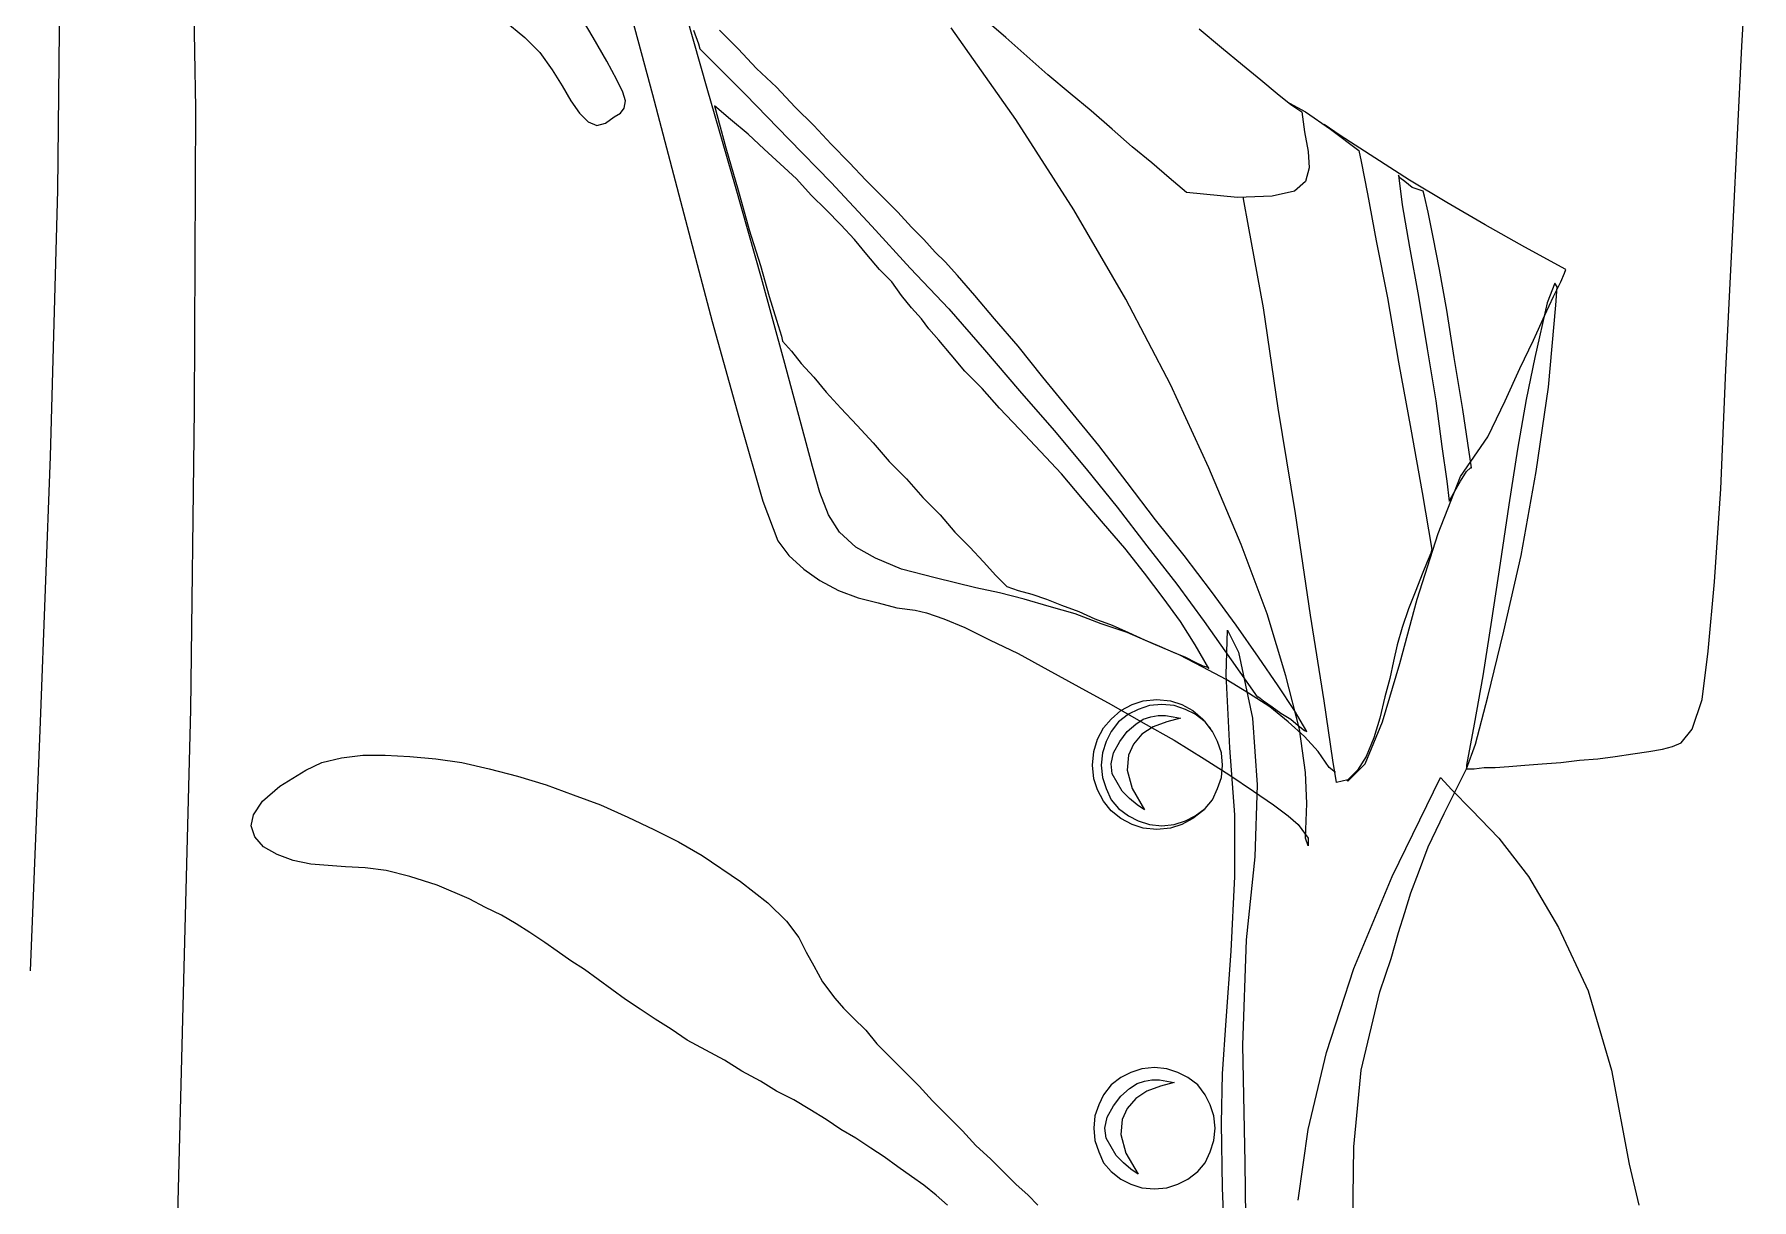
# Model space of a CAD drawing. Extents: x 136.24 to 136.84, y 55.91 to 57.59.
# Drawn here: x 136.4658 to 136.7302, y 56.9786 to 57.158 of the extents above; entities that cross this region are included whole.
import ezdxf

# ---------------------------------------------------------------- set-up
doc = ezdxf.new("R2010")
doc.units = 0
doc.layers.get('0').update_dxf_attribs({"linetype": 'CONTINUOUS'})

msp = doc.modelspace()

# ---------------------------------------------------------------- linework, layer by layer
at = {"linetype": 'CONTINUOUS'}
for points in [[(136.46412, 57.29714), (136.46659, 57.29637), (136.46927, 57.29485), (136.47194, 57.29218), (136.47461, 57.28893), (136.47728, 57.28454), (136.47976, 57.27939), (136.48472, 57.25936), (136.48796, 57.22884), (136.48988, 57.1903), (136.49063, 57.14661), (136.49045, 57.10025), (136.48988, 57.05408), (136.48873, 57.01039), (136.48777, 56.97223)], [(136.46526, 57.01383), (136.46679, 57.05217), (136.46831, 57.093), (136.46946, 57.13402), (136.46984, 57.17332), (136.4687, 57.20842), (136.46622, 57.23742), (136.46144, 57.25822)], [(136.66882, 56.97529), (136.66901, 56.98673), (136.67015, 56.99856), (136.67301, 57.01058), (136.67473, 57.01573), (136.67588, 57.01974), (136.67683, 57.02279), (136.67778, 57.02585), (136.67893, 57.0289), (136.68046, 57.03291), (136.68293, 57.03806), (136.68637, 57.04493), (136.68675, 57.04493), (136.68751, 57.04493), (136.68904, 57.04511), (136.69076, 57.04511), (136.69286, 57.0453), (136.69534, 57.0455), (136.69801, 57.04568), (136.70087, 57.04588), (136.70373, 57.04625), (136.70659, 57.04645), (136.70926, 57.04683), (136.71194, 57.04721), (136.71442, 57.04759), (136.71652, 57.04797), (136.71804, 57.04836), (136.71938, 57.04893), (136.72109, 57.05103), (136.72262, 57.0556), (136.72357, 57.06304), (136.72453, 57.07373), (136.72548, 57.08804), (136.72625, 57.10636), (136.72739, 57.12887), (136.72873, 57.15615), (136.73025, 57.18152)], [(136.66615, 57.04435), (136.66519, 57.04511), (136.66348, 57.04759), (136.66138, 57.04988), (136.6589, 57.05217), (136.65604, 57.05446), (136.6528, 57.05656), (136.64936, 57.05866), (136.64573, 57.06057), (136.64211, 57.06247), (136.6381, 57.06419), (136.63409, 57.06591), (136.63009, 57.06725), (136.62608, 57.06877), (136.62208, 57.06991), (136.61826, 57.07106), (136.61444, 57.07202), (136.61082, 57.07277), (136.60453, 57.07431), (136.59937, 57.07564), (136.59537, 57.07735), (136.59232, 57.07907), (136.58983, 57.08136), (136.58812, 57.08404), (136.58678, 57.08747), (136.58563, 57.09148), (136.58392, 57.09796), (136.58125, 57.10788), (136.57782, 57.12047), (136.57381, 57.13459), (136.56942, 57.14966), (136.56522, 57.16455)], [(136.53813, 57.16015), (136.54137, 57.15748), (136.54366, 57.1552), (136.54557, 57.15253), (136.5471, 57.15004), (136.54843, 57.14776), (136.54977, 57.14584), (136.5511, 57.14451), (136.55244, 57.14394), (136.55378, 57.14432), (136.55511, 57.14527), (136.55607, 57.14584), (136.55664, 57.14661), (136.55683, 57.14776), (136.55645, 57.14909), (136.5555, 57.15099), (136.55397, 57.15386), (136.55187, 57.15748), (136.54939, 57.16168)], [(136.55702, 57.16359), (136.56102, 57.14871), (136.5656, 57.13134), (136.57018, 57.1138), (136.57458, 57.09815), (136.57801, 57.08613), (136.5803, 57.08003), (136.58202, 57.07774), (136.5843, 57.07564), (136.58678, 57.07392), (136.58964, 57.0724), (136.5927, 57.07125), (136.59575, 57.07048), (136.59861, 57.06973), (136.60147, 57.06934), (136.60319, 57.06896), (136.60586, 57.06801), (136.60911, 57.06667), (136.61292, 57.06476), (136.6173, 57.06267), (136.62188, 57.06018), (136.62665, 57.05752), (136.63161, 57.05484), (136.63658, 57.05198), (136.64135, 57.04931), (136.64593, 57.04645), (136.64993, 57.04396), (136.65355, 57.04149), (136.65661, 57.03939), (136.6589, 57.03767), (136.66042, 57.03634), (136.66195, 57.03424), (136.66195, 57.03309), (136.66157, 57.03424), (136.66176, 57.03958), (136.66157, 57.04435), (136.66061, 57.05103), (136.65852, 57.05923), (136.65566, 57.06877), (136.65165, 57.07946), (136.64669, 57.09128), (136.64077, 57.10407), (136.6339, 57.11723), (136.62589, 57.13096), (136.61693, 57.14489), (136.607, 57.15901)], [(136.56732, 57.15863), (136.56809, 57.15653), (136.56828, 57.15577), (136.57533, 57.14871), (136.58202, 57.14184), (136.5885, 57.13516), (136.59479, 57.12848), (136.60071, 57.122), (136.60662, 57.11571), (136.61215, 57.10941), (136.6175, 57.10311), (136.62284, 57.097), (136.6278, 57.09109), (136.63257, 57.08518), (136.63715, 57.07926), (136.64173, 57.07335), (136.64593, 57.06762), (136.65012, 57.06171), (136.65413, 57.05599), (136.65432, 57.05599), (136.65509, 57.05541), (136.65641, 57.05446), (136.65775, 57.05351), (136.65928, 57.05255), (136.66042, 57.0516), (136.66138, 57.05083), (136.66176, 57.05065), (136.65985, 57.05389), (136.65737, 57.0577), (136.65432, 57.06209), (136.65089, 57.06705), (136.64707, 57.0722), (136.64287, 57.07774), (136.63848, 57.08327), (136.63409, 57.08899), (136.62971, 57.09472), (136.62532, 57.10006), (136.62113, 57.10521), (136.6173, 57.10998), (136.61369, 57.11417), (136.61063, 57.1178), (136.60796, 57.12086), (136.60605, 57.12295), (136.60453, 57.12448), (136.60281, 57.12639), (136.6009, 57.1283), (136.5988, 57.13059), (136.59632, 57.13306), (136.59384, 57.13554), (136.59136, 57.13821), (136.5885, 57.14108), (136.58583, 57.14394), (136.58297, 57.1468), (136.5801, 57.14985), (136.57705, 57.15271), (136.57419, 57.15577), (136.57133, 57.15863)], [(136.64516, 57.15882), (136.6486, 57.15596), (136.65184, 57.15328), (136.6547, 57.15099), (136.65718, 57.1489), (136.65928, 57.14718), (136.66099, 57.14604), (136.66138, 57.14298), (136.66195, 57.13993), (136.66214, 57.13745), (136.66157, 57.13535), (136.65985, 57.13383), (136.65641, 57.13306), (136.65108, 57.13288), (136.64325, 57.13363), (136.64058, 57.13592), (136.63791, 57.13821), (136.63486, 57.14069), (136.63181, 57.14337), (136.62857, 57.14623), (136.62532, 57.1489), (136.62188, 57.15176), (136.61864, 57.15462), (136.6154, 57.15748), (136.61215, 57.16035)], [(136.57057, 57.14699), (136.57229, 57.1405), (136.57419, 57.13402), (136.5759, 57.12791), (136.57762, 57.12238), (136.57896, 57.11761), (136.5801, 57.11399), (136.58087, 57.11151), (136.58105, 57.11074), (136.58239, 57.10922), (136.58392, 57.10731), (136.58583, 57.10521), (136.58774, 57.10292), (136.59003, 57.10044), (136.5925, 57.09777), (136.59498, 57.0951), (136.59747, 57.09223), (136.60013, 57.08956), (136.60262, 57.0867), (136.60529, 57.08404), (136.60757, 57.08136), (136.60986, 57.07907), (136.61197, 57.07678), (136.61387, 57.07468), (136.61559, 57.07297), (136.6173, 57.0724), (136.61941, 57.07182), (136.6217, 57.07106), (136.62399, 57.07011), (136.62665, 57.06915), (136.62914, 57.06801), (136.63181, 57.06705), (136.63429, 57.06591), (136.63677, 57.06476), (136.63906, 57.06381), (136.64116, 57.06286), (136.64306, 57.06209), (136.64459, 57.06133), (136.64573, 57.06076), (136.6465, 57.06057), (136.64669, 57.06038), (136.64459, 57.064), (136.6423, 57.06762), (136.63963, 57.07125), (136.63677, 57.07506), (136.63372, 57.07889), (136.63047, 57.0827), (136.62723, 57.08651), (136.62399, 57.09033), (136.62074, 57.09376), (136.6175, 57.0972), (136.61444, 57.10044), (136.61178, 57.10349), (136.60911, 57.10616), (136.607, 57.10864), (136.6051, 57.11093), (136.60357, 57.11265), (136.60242, 57.11417), (136.6009, 57.11589), (136.59937, 57.1178), (136.59785, 57.1199), (136.59594, 57.12181), (136.59403, 57.1241), (136.59212, 57.12639), (136.59003, 57.12868), (136.58774, 57.13096), (136.58545, 57.13325), (136.58316, 57.13574), (136.58068, 57.13803), (136.57819, 57.14032), (136.57572, 57.1426), (136.57304, 57.14489), (136.57057, 57.14699)], [(136.65909, 57.14737), (136.66157, 57.14604), (136.66539, 57.14337), (136.66977, 57.14012), (136.67015, 57.1384), (136.67111, 57.13345), (136.67244, 57.12619), (136.67416, 57.11742), (136.67588, 57.1075), (136.67778, 57.0972), (136.6795, 57.08747), (136.68103, 57.07869), (136.68084, 57.07812), (136.68027, 57.07678), (136.6795, 57.07488), (136.67855, 57.0724), (136.67741, 57.06953), (136.67645, 57.06667), (136.67569, 57.064), (136.67512, 57.06152), (136.67454, 57.05885), (136.67378, 57.05599), (136.67301, 57.05274), (136.67206, 57.04969), (136.67092, 57.04683), (136.66958, 57.04473), (136.66805, 57.04321), (136.66634, 57.04282), (136.66577, 57.04625), (136.66443, 57.05541), (136.66233, 57.06858), (136.66004, 57.08422), (136.65737, 57.10044), (136.65509, 57.11589), (136.6528, 57.12848), (136.65203, 57.13268), (136.65203, 57.13288)], [(136.66786, 57.04321), (136.66805, 57.04301), (136.67072, 57.04568), (136.6734, 57.05217), (136.67607, 57.06114), (136.67874, 57.07106), (136.68198, 57.08117), (136.68542, 57.08994), (136.68962, 57.09605), (136.69229, 57.10158), (136.69457, 57.10655), (136.69667, 57.11093), (136.69839, 57.11475), (136.69973, 57.11761), (136.70087, 57.1199), (136.70144, 57.12124), (136.70164, 57.12181), (136.69534, 57.12524), (136.68923, 57.12868), (136.68332, 57.13211), (136.67759, 57.13554), (136.67225, 57.13898), (136.66691, 57.14241), (136.66443, 57.14413), (136.66443, 57.14394)], [(136.67588, 57.13631), (136.67645, 57.13173), (136.67759, 57.12524), (136.67893, 57.11761), (136.68027, 57.1096), (136.6816, 57.10158), (136.68256, 57.09452), (136.68332, 57.08919), (136.6837, 57.08613), (136.68542, 57.08919), (136.68637, 57.09071), (136.68694, 57.09128), (136.68713, 57.09128), (136.6858, 57.10025), (136.68446, 57.10826), (136.68332, 57.11551), (136.68217, 57.12181), (136.68122, 57.12676), (136.68046, 57.13059), (136.67988, 57.13306), (136.67969, 57.13383), (136.67798, 57.1344), (136.67683, 57.13535), (136.67607, 57.13592), (136.67588, 57.13631)], [(136.68637, 57.0455), (136.68637, 57.04493), (136.68771, 57.04874), (136.68962, 57.05599), (136.69209, 57.0661), (136.69477, 57.07774), (136.69706, 57.09071), (136.69896, 57.10368), (136.7001, 57.11628), (136.7003, 57.11914), (136.69992, 57.11971), (136.69877, 57.11666), (136.69686, 57.10826), (136.69552, 57.10178), (136.6942, 57.09414), (136.69286, 57.08556), (136.69152, 57.0766), (136.69019, 57.06782), (136.68885, 57.05923), (136.68751, 57.05179), (136.68637, 57.0455)], [(136.64917, 56.97014), (136.64879, 56.98044), (136.6486, 56.99036), (136.64879, 56.99799), (136.64936, 57.00619), (136.65012, 57.01688), (136.65069, 57.02833), (136.65069, 57.03786), (136.64993, 57.04817), (136.64936, 57.05942), (136.64955, 57.06629), (136.65126, 57.06286)], [(136.65126, 57.06286), (136.65337, 57.05274), (136.65413, 57.04244), (136.65375, 57.03137), (136.65241, 57.01859), (136.65184, 57.00238), (136.65222, 56.98425), (136.65241, 56.96765)], [(136.64593, 57.03863), (136.64573, 57.03844), (136.64421, 57.03729), (136.64249, 57.03634), (136.64077, 57.03577), (136.63867, 57.03557), (136.63658, 57.03577), (136.63486, 57.03634), (136.63314, 57.03729), (136.63161, 57.03844), (136.63047, 57.03996), (136.62952, 57.04168), (136.62894, 57.04339), (136.62875, 57.0455), (136.62894, 57.04759), (136.62952, 57.0495), (136.63047, 57.05122), (136.63161, 57.05255), (136.63314, 57.05389), (136.63486, 57.05484), (136.63658, 57.05541), (136.63867, 57.0556), (136.64077, 57.05541), (136.64249, 57.05484), (136.64421, 57.05389), (136.64573, 57.05255), (136.64593, 57.05237), (136.64593, 57.05237)], [(136.63944, 57.03615), (136.64135, 57.03634), (136.64306, 57.03691), (136.64459, 57.03767), (136.64611, 57.03881), (136.64726, 57.04015), (136.64802, 57.04187), (136.6486, 57.04359), (136.64879, 57.0455), (136.6486, 57.0474), (136.64802, 57.04912), (136.64726, 57.05065), (136.64611, 57.05217), (136.64459, 57.05332), (136.64306, 57.05408), (136.64135, 57.05465), (136.63944, 57.05484), (136.63753, 57.05465), (136.63581, 57.05408), (136.63429, 57.05332), (136.63276, 57.05217), (136.63161, 57.05065), (136.63086, 57.04912), (136.63028, 57.0474), (136.63009, 57.0455), (136.63028, 57.04359), (136.63086, 57.04187), (136.63161, 57.04015), (136.63276, 57.03881), (136.63429, 57.03767), (136.63581, 57.03691), (136.63753, 57.03634), (136.63944, 57.03615)], [(136.63677, 57.03863), (136.63562, 57.03939), (136.63448, 57.04035), (136.63333, 57.04149), (136.63257, 57.04282), (136.63181, 57.04416), (136.63161, 57.04568), (136.632, 57.0474), (136.63295, 57.04912), (136.63409, 57.05065), (136.63543, 57.05179), (136.63658, 57.05255), (136.63772, 57.05294), (136.63887, 57.05312), (136.64001, 57.05312), (136.64116, 57.05294), (136.6423, 57.05274), (136.6402, 57.05217), (136.6381, 57.05141), (136.63638, 57.05026), (136.63505, 57.04874), (136.63429, 57.04702), (136.63409, 57.04473), (136.63486, 57.04187), (136.63677, 57.03863)], [(136.64707, 57.05083), (136.64688, 57.05122), (136.6465, 57.0516), (136.6465, 57.0516)], [(136.60643, 56.97777), (136.60471, 56.97929), (136.60281, 56.98082), (136.6009, 56.98216), (136.5988, 56.98368), (136.5967, 56.98521), (136.59461, 56.98654), (136.59232, 56.98807), (136.59003, 56.9894), (136.58774, 56.99093), (136.58526, 56.99246), (136.58277, 56.99398), (136.5801, 56.99532), (136.57762, 56.99684), (136.57476, 56.99837), (136.57209, 57.00009), (136.56923, 57.00161), (136.56637, 57.00314), (136.56389, 57.00485), (136.56141, 57.00639), (136.55912, 57.00791), (136.55683, 57.00943), (136.55473, 57.01097), (136.55263, 57.01249), (136.55053, 57.01401), (136.54843, 57.01535), (136.54634, 57.01688), (136.54443, 57.01821), (136.54214, 57.01974), (136.54004, 57.02107), (136.53775, 57.02241), (136.53528, 57.02356), (136.5328, 57.02489), (136.52784, 57.02699), (136.52364, 57.02833), (136.52001, 57.02928), (136.51677, 57.02966), (136.51372, 57.02985), (136.51105, 57.03004), (136.50838, 57.03023), (136.50571, 57.0308), (136.50323, 57.03176), (136.50113, 57.03291), (136.49979, 57.03443), (136.49922, 57.03615), (136.4996, 57.03786), (136.50094, 57.03996), (136.50361, 57.04225), (136.50762, 57.04473), (136.5101, 57.04588), (136.51315, 57.04664), (136.51639, 57.04702), (136.51983, 57.04702), (136.52364, 57.04683), (136.52765, 57.04645), (136.53165, 57.04588), (136.53584, 57.04493), (136.54023, 57.04378), (136.54462, 57.04244), (136.54881, 57.04092), (136.55301, 57.03939), (136.55721, 57.03749), (136.56122, 57.03557), (136.56503, 57.03366), (136.56866, 57.03157), (136.57458, 57.02756), (136.57877, 57.02432), (136.58163, 57.02146), (136.58354, 57.01898), (136.58468, 57.01669), (136.58583, 57.01459), (136.58717, 57.01211), (136.58907, 57.00963), (136.59041, 57.0081), (136.59193, 57.00657), (136.59384, 57.00467), (136.59556, 57.00257), (136.59766, 57.00047), (136.59976, 56.99837), (136.60205, 56.99609), (136.60414, 56.9938), (136.60643, 56.99151), (136.60872, 56.98922), (136.61082, 56.98693), (136.61311, 56.98482), (136.61501, 56.98292), (136.61693, 56.98101), (136.61884, 56.97929), (136.62036, 56.97777)], [(136.66042, 56.97853), (136.66195, 56.9894), (136.66481, 57.00124), (136.66901, 57.01421), (136.67492, 57.02833), (136.68236, 57.04359)], [(136.68236, 57.04359), (136.68408, 57.04168), (136.68713, 57.03863), (136.69133, 57.03424), (136.69591, 57.02833), (136.70049, 57.0205), (136.70507, 57.01077), (136.70869, 56.99856), (136.71137, 56.98406), (136.71289, 56.97777)], [(136.63829, 56.98025), (136.6402, 56.98044), (136.64192, 56.98101), (136.64345, 56.98177), (136.64497, 56.98292), (136.64611, 56.98425), (136.64688, 56.98597), (136.64745, 56.98769), (136.64764, 56.9896), (136.64745, 56.99151), (136.64688, 56.99322), (136.64611, 56.99475), (136.64497, 56.99627), (136.64345, 56.99741), (136.64192, 56.99818), (136.6402, 56.99875), (136.63829, 56.99895), (136.63638, 56.99875), (136.63467, 56.99818), (136.63314, 56.99741), (136.63161, 56.99627), (136.63047, 56.99475), (136.62971, 56.99322), (136.62914, 56.99151), (136.62894, 56.9896), (136.62914, 56.98769), (136.62971, 56.98597), (136.63047, 56.98425), (136.63161, 56.98292), (136.63314, 56.98177), (136.63467, 56.98101), (136.63638, 56.98044), (136.63829, 56.98025)], [(136.63581, 56.98253), (136.63467, 56.9833), (136.63352, 56.98425), (136.63238, 56.9854), (136.63161, 56.98673), (136.63086, 56.98807), (136.63066, 56.9896), (136.63104, 56.99131), (136.632, 56.99303), (136.63314, 56.99455), (136.63448, 56.9957), (136.63562, 56.99646), (136.63677, 56.99684), (136.63791, 56.99704), (136.63906, 56.99704), (136.6402, 56.99684), (136.64135, 56.99666), (136.63925, 56.99609), (136.63715, 56.99532), (136.63543, 56.99417), (136.63409, 56.99265), (136.63333, 56.99093), (136.63314, 56.98864), (136.6339, 56.98578), (136.63581, 56.98253)]]:
    msp.add_lwpolyline(points, dxfattribs=at)

doc.saveas('drawing.dxf')
